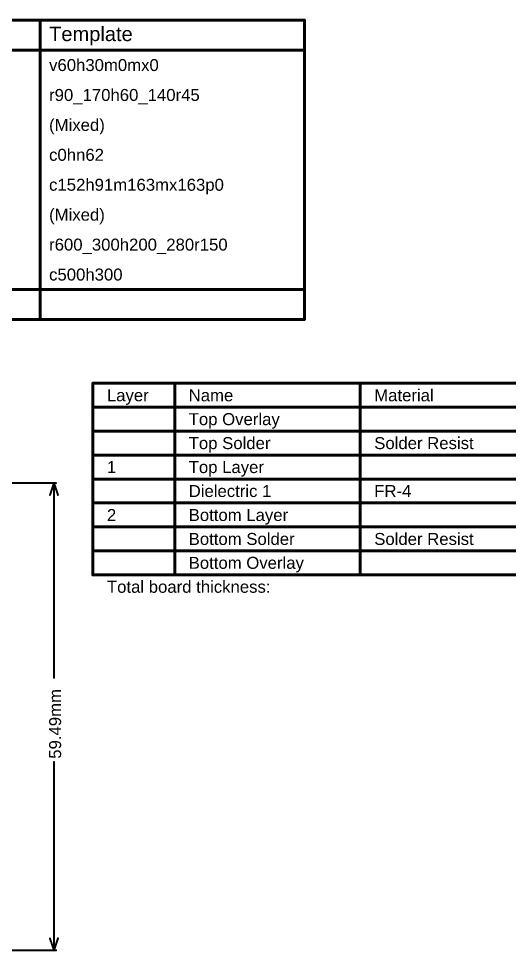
# Model space of a CAD drawing. Header units: inches. Extents: x -14 to 270, y -5 to 115.
# Drawn here: x 144.6 to 207.1, y -4.1 to 114.6 of the extents above; entities that cross this region are included whole.
import ezdxf

# ---------------------------------------------------------------- set-up
doc = ezdxf.new("R2010")
doc.units = ezdxf.units.IN
for name, color, linetype in [('Dimensions', 6, 'Continuous'), ('Drill Drawing', 1, 'Continuous'), ('Fabrication', 76, 'Continuous')]:
    doc.layers.add(name, color=color, linetype=linetype)
doc.styles.add('Arial', font='', dxfattribs={"height": 0.2})
doc.styles.get('Arial').set_extended_font_data('Arial')

msp = doc.modelspace()

# ---------------------------------------------------------------- linework, layer by layer
at = {"layer": 'Dimensions'}
for points in [[(134.25, 55.5, 0.254, 0.254, 0), (149.35, 55.5, 0.254, 0.254, 0)], [(148.59, 53.98, 0.254, 0.254, 0), (149.1, 55.5, 0.254, 0.254, 0)], [(149.1, 55.5, 0.254, 0.254, 0), (149.61, 53.98, 0.254, 0.254, 0)], [(149.1, 30.71, 0.254, 0.254, 0), (149.1, 55.5, 0.254, 0.254, 0)], [(149.1, -3.99, 0.254, 0.254, 0), (149.1, 19.99, 0.254, 0.254, 0)], [(148.59, -2.47, 0.254, 0.254, 0), (149.1, -3.99, 0.254, 0.254, 0)], [(149.1, -3.99, 0.254, 0.254, 0), (149.61, -2.47, 0.254, 0.254, 0)], [(134.27, -3.99, 0.254, 0.254, 0), (149.35, -3.99, 0.254, 0.254, 0)]]:
    msp.add_lwpolyline(points, format="xyseb", dxfattribs=at)
for points in [[(149.03, 55.5, 0.127, 0.127, 1), (149.16, 55.5, 0.127, 0.127, 1)], [(149.03, 55.5, 0.127, 0.127, 1), (149.16, 55.5, 0.127, 0.127, 1)], [(149.03, 55.5, 0.127, 0.127, 1), (149.16, 55.5, 0.127, 0.127, 1)], [(149.29, 55.5, 0.127, 0.127, 1), (149.42, 55.5, 0.127, 0.127, 1)], [(148.53, 53.98, 0.127, 0.127, 1), (148.65, 53.98, 0.127, 0.127, 1)], [(149.54, 53.98, 0.127, 0.127, 1), (149.67, 53.98, 0.127, 0.127, 1)], [(149.03, 30.71, 0.127, 0.127, 1), (149.16, 30.71, 0.127, 0.127, 1)], [(149.03, 19.99, 0.127, 0.127, 1), (149.16, 19.99, 0.127, 0.127, 1)], [(148.53, -2.47, 0.127, 0.127, 1), (148.65, -2.47, 0.127, 0.127, 1)], [(149.54, -2.47, 0.127, 0.127, 1), (149.67, -2.47, 0.127, 0.127, 1)], [(149.03, -3.99, 0.127, 0.127, 1), (149.16, -3.99, 0.127, 0.127, 1)], [(149.03, -3.99, 0.127, 0.127, 1), (149.16, -3.99, 0.127, 0.127, 1)], [(149.03, -3.99, 0.127, 0.127, 1), (149.16, -3.99, 0.127, 0.127, 1)], [(149.29, -3.99, 0.127, 0.127, 1), (149.42, -3.99, 0.127, 0.127, 1)]]:
    msp.add_lwpolyline(points, format="xyseb", close=True, dxfattribs=at)
at = {"layer": 'Drill Drawing'}
for points in [[(-13.58, 114.43, 0.381, 0.381, 0), (180.98, 114.43, 0.381, 0.381, 0)], [(147.34, 76.33, 0.381, 0.381, 0), (147.34, 114.43, 0.381, 0.381, 0)], [(180.98, 76.33, 0.381, 0.381, 0), (180.98, 114.43, 0.381, 0.381, 0)], [(-13.58, 110.62, 0.381, 0.381, 0), (180.98, 110.62, 0.381, 0.381, 0)], [(-13.58, 80.14, 0.381, 0.381, 0), (180.98, 80.14, 0.381, 0.381, 0)], [(-13.58, 76.33, 0.381, 0.381, 0), (180.98, 76.33, 0.381, 0.381, 0)]]:
    msp.add_lwpolyline(points, format="xyseb", dxfattribs=at)
for points in [[(147.24, 114.43, 0.191, 0.191, 1), (147.43, 114.43, 0.191, 0.191, 1)], [(180.89, 114.43, 0.191, 0.191, 1), (181.08, 114.43, 0.191, 0.191, 1)], [(180.89, 114.43, 0.191, 0.191, 1), (181.08, 114.43, 0.191, 0.191, 1)], [(180.89, 110.62, 0.191, 0.191, 1), (181.08, 110.62, 0.191, 0.191, 1)], [(180.89, 80.14, 0.191, 0.191, 1), (181.08, 80.14, 0.191, 0.191, 1)], [(147.24, 76.33, 0.191, 0.191, 1), (147.43, 76.33, 0.191, 0.191, 1)], [(180.89, 76.33, 0.191, 0.191, 1), (181.08, 76.33, 0.191, 0.191, 1)], [(180.89, 76.33, 0.191, 0.191, 1), (181.08, 76.33, 0.191, 0.191, 1)]]:
    msp.add_lwpolyline(points, format="xyseb", close=True, dxfattribs=at)
at = {"layer": 'Fabrication'}
for points in [[(154.06, 68.2, 0.381, 0.381, 0), (269.35, 68.2, 0.381, 0.381, 0)], [(154.06, 43.81, 0.381, 0.381, 0), (154.06, 68.2, 0.381, 0.381, 0)], [(164.47, 43.81, 0.381, 0.381, 0), (164.47, 68.2, 0.381, 0.381, 0)], [(188.09, 43.81, 0.381, 0.381, 0), (188.09, 68.2, 0.381, 0.381, 0)], [(154.06, 65.15, 0.381, 0.381, 0), (269.35, 65.15, 0.381, 0.381, 0)], [(154.06, 62.1, 0.381, 0.381, 0), (164.47, 62.1, 0.381, 0.381, 0)], [(164.47, 62.1, 0.381, 0.381, 0), (188.09, 62.1, 0.381, 0.381, 0)], [(188.09, 62.1, 0.381, 0.381, 0), (209.93, 62.1, 0.381, 0.381, 0)], [(154.06, 59.05, 0.381, 0.381, 0), (164.47, 59.05, 0.381, 0.381, 0)], [(164.47, 59.05, 0.381, 0.381, 0), (188.09, 59.05, 0.381, 0.381, 0)], [(188.09, 59.05, 0.381, 0.381, 0), (209.93, 59.05, 0.381, 0.381, 0)], [(154.06, 56.01, 0.381, 0.381, 0), (164.47, 56.01, 0.381, 0.381, 0)], [(164.47, 56.01, 0.381, 0.381, 0), (188.09, 56.01, 0.381, 0.381, 0)], [(188.09, 56.01, 0.381, 0.381, 0), (209.93, 56.01, 0.381, 0.381, 0)], [(154.06, 52.96, 0.381, 0.381, 0), (164.47, 52.96, 0.381, 0.381, 0)], [(164.47, 52.96, 0.381, 0.381, 0), (188.09, 52.96, 0.381, 0.381, 0)], [(188.09, 52.96, 0.381, 0.381, 0), (209.93, 52.96, 0.381, 0.381, 0)], [(154.06, 49.91, 0.381, 0.381, 0), (164.47, 49.91, 0.381, 0.381, 0)], [(164.47, 49.91, 0.381, 0.381, 0), (188.09, 49.91, 0.381, 0.381, 0)], [(188.09, 49.91, 0.381, 0.381, 0), (209.93, 49.91, 0.381, 0.381, 0)], [(154.06, 46.86, 0.381, 0.381, 0), (164.47, 46.86, 0.381, 0.381, 0)], [(164.47, 46.86, 0.381, 0.381, 0), (188.09, 46.86, 0.381, 0.381, 0)], [(188.09, 46.86, 0.381, 0.381, 0), (209.93, 46.86, 0.381, 0.381, 0)], [(154.06, 43.81, 0.381, 0.381, 0), (164.47, 43.81, 0.381, 0.381, 0)], [(164.47, 43.81, 0.381, 0.381, 0), (188.09, 43.81, 0.381, 0.381, 0)], [(188.09, 43.81, 0.381, 0.381, 0), (209.93, 43.81, 0.381, 0.381, 0)]]:
    msp.add_lwpolyline(points, format="xyseb", dxfattribs=at)
for points in [[(153.96, 68.2, 0.191, 0.191, 1), (154.15, 68.2, 0.191, 0.191, 1)], [(153.96, 68.2, 0.191, 0.191, 1), (154.15, 68.2, 0.191, 0.191, 1)], [(164.38, 68.2, 0.191, 0.191, 1), (164.57, 68.2, 0.191, 0.191, 1)], [(187.99, 68.2, 0.191, 0.191, 1), (188.18, 68.2, 0.191, 0.191, 1)], [(153.96, 65.15, 0.191, 0.191, 1), (154.15, 65.15, 0.191, 0.191, 1)], [(153.96, 62.1, 0.191, 0.191, 1), (154.15, 62.1, 0.191, 0.191, 1)], [(164.38, 62.1, 0.191, 0.191, 1), (164.57, 62.1, 0.191, 0.191, 1)], [(164.38, 62.1, 0.191, 0.191, 1), (164.57, 62.1, 0.191, 0.191, 1)], [(187.99, 62.1, 0.191, 0.191, 1), (188.18, 62.1, 0.191, 0.191, 1)], [(187.99, 62.1, 0.191, 0.191, 1), (188.18, 62.1, 0.191, 0.191, 1)], [(153.96, 59.05, 0.191, 0.191, 1), (154.15, 59.05, 0.191, 0.191, 1)], [(164.38, 59.05, 0.191, 0.191, 1), (164.57, 59.05, 0.191, 0.191, 1)], [(164.38, 59.05, 0.191, 0.191, 1), (164.57, 59.05, 0.191, 0.191, 1)], [(187.99, 59.05, 0.191, 0.191, 1), (188.18, 59.05, 0.191, 0.191, 1)], [(187.99, 59.05, 0.191, 0.191, 1), (188.18, 59.05, 0.191, 0.191, 1)], [(153.96, 56.01, 0.191, 0.191, 1), (154.15, 56.01, 0.191, 0.191, 1)], [(164.38, 56.01, 0.191, 0.191, 1), (164.57, 56.01, 0.191, 0.191, 1)], [(164.38, 56.01, 0.191, 0.191, 1), (164.57, 56.01, 0.191, 0.191, 1)], [(187.99, 56.01, 0.191, 0.191, 1), (188.18, 56.01, 0.191, 0.191, 1)], [(187.99, 56.01, 0.191, 0.191, 1), (188.18, 56.01, 0.191, 0.191, 1)], [(153.96, 52.96, 0.191, 0.191, 1), (154.15, 52.96, 0.191, 0.191, 1)], [(164.38, 52.96, 0.191, 0.191, 1), (164.57, 52.96, 0.191, 0.191, 1)], [(164.38, 52.96, 0.191, 0.191, 1), (164.57, 52.96, 0.191, 0.191, 1)], [(187.99, 52.96, 0.191, 0.191, 1), (188.18, 52.96, 0.191, 0.191, 1)], [(187.99, 52.96, 0.191, 0.191, 1), (188.18, 52.96, 0.191, 0.191, 1)], [(153.96, 49.91, 0.191, 0.191, 1), (154.15, 49.91, 0.191, 0.191, 1)], [(164.38, 49.91, 0.191, 0.191, 1), (164.57, 49.91, 0.191, 0.191, 1)], [(164.38, 49.91, 0.191, 0.191, 1), (164.57, 49.91, 0.191, 0.191, 1)], [(187.99, 49.91, 0.191, 0.191, 1), (188.18, 49.91, 0.191, 0.191, 1)], [(187.99, 49.91, 0.191, 0.191, 1), (188.18, 49.91, 0.191, 0.191, 1)], [(153.96, 46.86, 0.191, 0.191, 1), (154.15, 46.86, 0.191, 0.191, 1)], [(164.38, 46.86, 0.191, 0.191, 1), (164.57, 46.86, 0.191, 0.191, 1)], [(164.38, 46.86, 0.191, 0.191, 1), (164.57, 46.86, 0.191, 0.191, 1)], [(187.99, 46.86, 0.191, 0.191, 1), (188.18, 46.86, 0.191, 0.191, 1)], [(187.99, 46.86, 0.191, 0.191, 1), (188.18, 46.86, 0.191, 0.191, 1)], [(153.96, 43.81, 0.191, 0.191, 1), (154.15, 43.81, 0.191, 0.191, 1)], [(153.96, 43.81, 0.191, 0.191, 1), (154.15, 43.81, 0.191, 0.191, 1)], [(164.38, 43.81, 0.191, 0.191, 1), (164.57, 43.81, 0.191, 0.191, 1)], [(164.38, 43.81, 0.191, 0.191, 1), (164.57, 43.81, 0.191, 0.191, 1)], [(164.38, 43.81, 0.191, 0.191, 1), (164.57, 43.81, 0.191, 0.191, 1)], [(187.99, 43.81, 0.191, 0.191, 1), (188.18, 43.81, 0.191, 0.191, 1)], [(187.99, 43.81, 0.191, 0.191, 1), (188.18, 43.81, 0.191, 0.191, 1)], [(187.99, 43.81, 0.191, 0.191, 1), (188.18, 43.81, 0.191, 0.191, 1)]]:
    msp.add_lwpolyline(points, format="xyseb", close=True, dxfattribs=at)

# ---------------------------------------------------------------- texts
at = {"layer": 'Dimensions', "style": 'Arial'}
msp.add_text('59.49mm', height=1.524, rotation=90, dxfattribs=at).set_placement((150.01, 20.4))
at = {"layer": 'Drill Drawing', "style": 'Arial'}
for s, height, p in [('Template', 1.829, (148.48, 111.76)), ('v60h30m0mx0', 1.524, (148.48, 107.95)), ('r90_170h60_140r45', 1.524, (148.48, 104.14)), ('(Mixed)', 1.524, (148.48, 100.33)), ('c0hn62', 1.524, (148.48, 96.52)), ('c152h91m163mx163p0', 1.524, (148.48, 92.71)), ('(Mixed)', 1.524, (148.48, 88.9)), ('r600_300h200_280r150', 1.524, (148.48, 85.09)), ('c500h300', 1.524, (148.48, 81.28))]:
    msp.add_text(s, height=height, dxfattribs=at).set_placement(p)
at = {"layer": 'Fabrication', "style": 'Arial'}
for s, height, p in [('Layer', 1.524, (155.84, 65.91)), ('Name', 1.524, (166.25, 65.91)), ('Material', 1.524, (189.87, 65.91)), ('Top Overlay', 1.524, (166.25, 62.87)), ('Top Solder', 1.524, (166.25, 59.82)), ('Solder Resist', 1.524, (189.87, 59.82)), ('1', 1.52, (155.84, 56.77)), ('Top Layer', 1.524, (166.25, 56.77)), ('Dielectric 1', 1.524, (166.25, 53.72)), ('FR-4', 1.524, (189.87, 53.72)), ('2', 1.52, (155.84, 50.67)), ('Bottom Layer', 1.524, (166.25, 50.67)), ('Bottom Solder', 1.524, (166.25, 47.62)), ('Solder Resist', 1.524, (189.87, 47.62)), ('Bottom Overlay', 1.524, (166.25, 44.58)), ('Total board thickness:', 1.524, (155.84, 41.53))]:
    msp.add_text(s, height=height, dxfattribs=at).set_placement(p)

doc.saveas('drawing.dxf')
